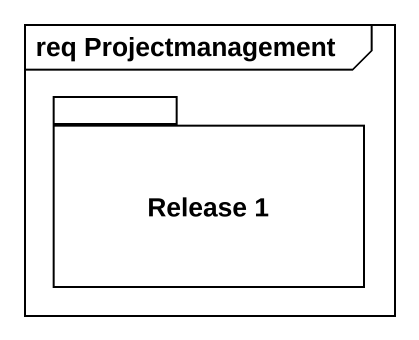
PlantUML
@startuml
mainframe req Projectmanagement
package "Release 1" as Release_1 {
}
@enduml
